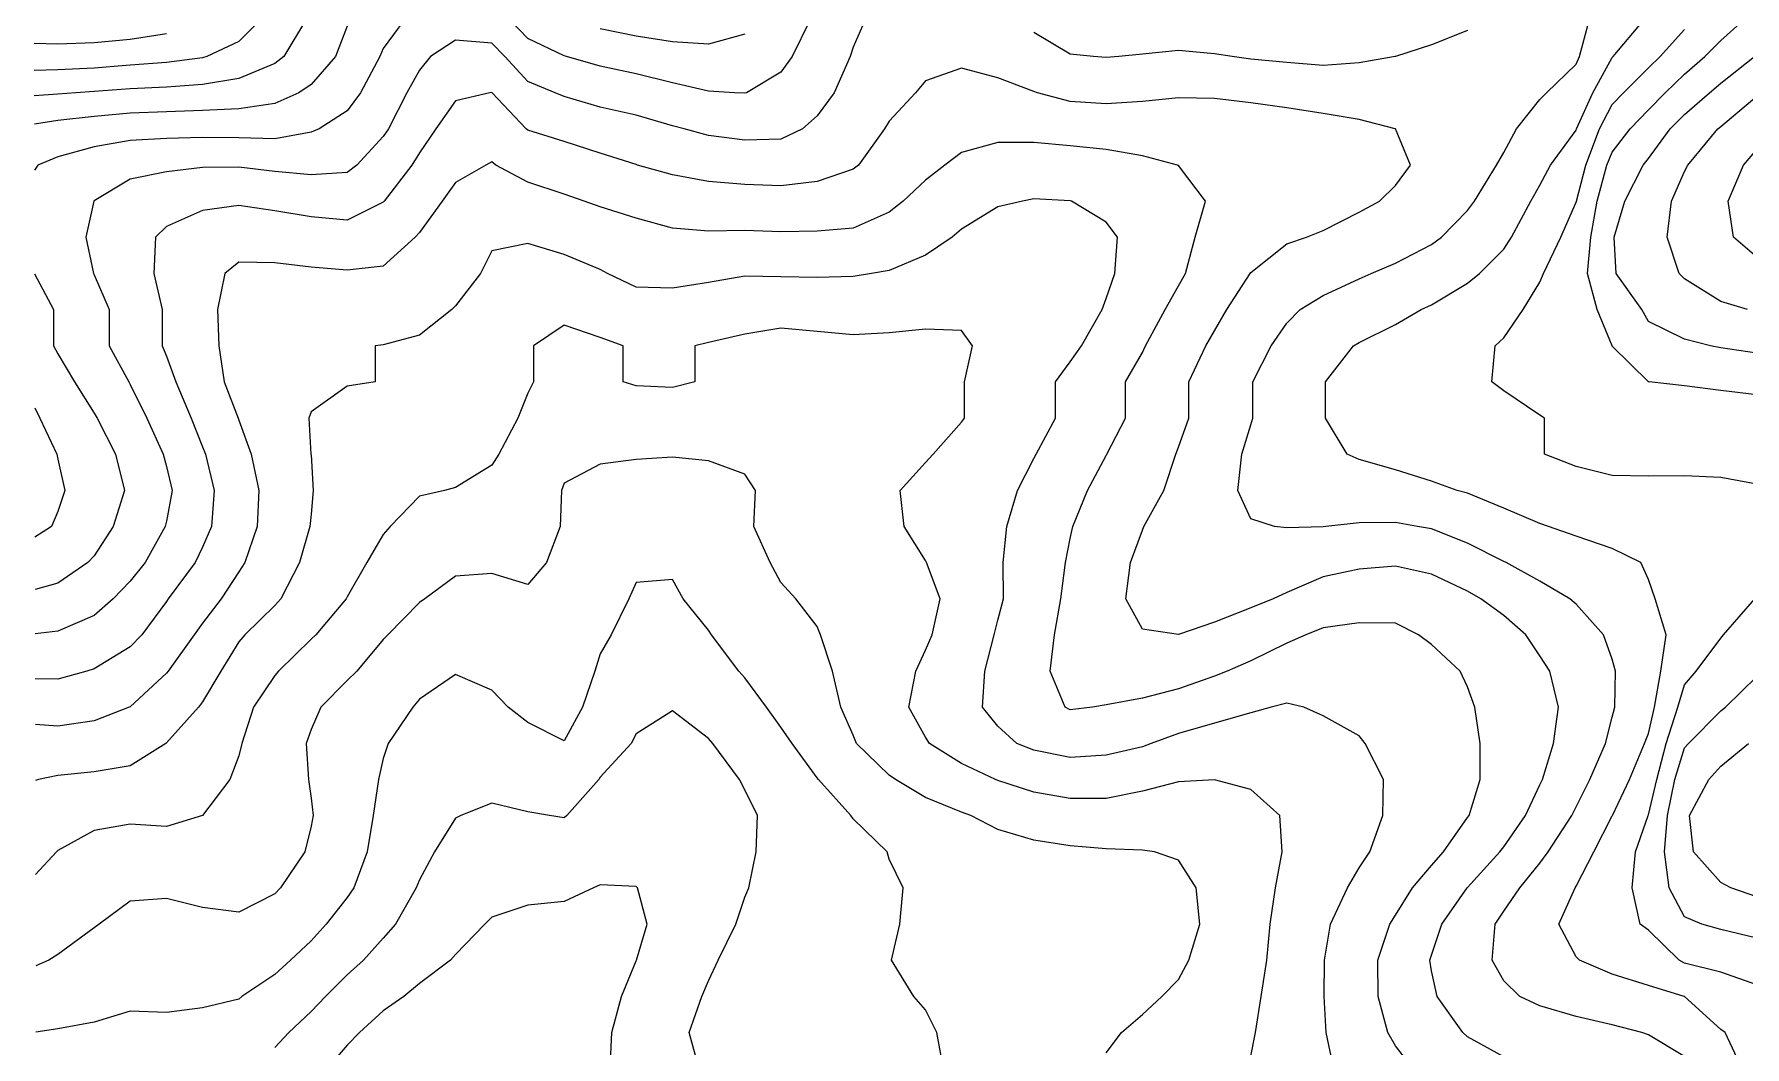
# Model space of a CAD drawing. Header units: inches. Extents: x 450896 to 463247, y 7386701 to 7399440.
# Drawn here: x 450909 to 452295, y 7390268 to 7391089 of the extents above; entities that cross this region are included whole.
import ezdxf

# ---------------------------------------------------------------- set-up
doc = ezdxf.new("R2010")
doc.units = ezdxf.units.IN
doc.header["$MEASUREMENT"] = 0

msp = doc.modelspace()

# ---------------------------------------------------------------- linework, layer by layer
for points, elevation in [([(451092.1, 7391099.8), (451074.9, 7391082.8), (451049.1, 7391070.6), (451045.6, 7391069.6), (451016.3, 7391065.7), (450987, 7391063.7), (450957.7, 7391061.2), (450928.4, 7391059.7), (450909.2, 7391059.2)], 540), ([(451129.1, 7391099.8), (451111.5, 7391070.6), (451104.2, 7391065), (451074.9, 7391052.7), (451045.6, 7391047.8), (451016.3, 7391045.8), (450987, 7391044.4), (450957.7, 7391042.3), (450942.9, 7391041.3), (450928.4, 7391040.2), (450909.2, 7391038.8)], 520), ([(451016.3, 7391088.9), (450987, 7391084.5), (450957.7, 7391081.8), (450928.4, 7391080.7), (450909.2, 7391081.1)], 560), ([(451208.6, 7391099.8), (451192, 7391077), (451189.1, 7391070.6), (451173.6, 7391041.3), (451162.7, 7391026.6), (451140.1, 7391012), (451133.5, 7391009.2), (451104.2, 7391003.9), (451074.9, 7391004.8), (451045.6, 7391005.1), (451016.3, 7391004.3), (450987, 7391002.5), (450957.7, 7390997.5), (450928.4, 7390989.3), (450912.2, 7390982.7), (450909.3, 7390978.6)], 480), ([(451162.7, 7391095.2), (451153.4, 7391070.6), (451133.5, 7391047.9), (451123.6, 7391041.3), (451104.2, 7391032.6), (451074.9, 7391028.2), (451045.6, 7391026.8), (451016.3, 7391025.9), (450987, 7391024.7), (450957.7, 7391022.1), (450928.4, 7391018.8), (450909.3, 7391015.8)], 500), ([(451582.2, 7391099.8), (451572.8, 7391078.3), (451570.3, 7391070.6), (451557.2, 7391041.3), (451543.5, 7391022.5), (451531.8, 7391012), (451514.2, 7391003.6), (451484.9, 7391002.8), (451455.6, 7391006.6), (451435.7, 7391012), (451426.3, 7391014.4), (451397, 7391023.1), (451367.7, 7391029.5), (451338.5, 7391038.3), (451331.2, 7391041.3), (451309.2, 7391050.3), (451290.4, 7391070.6), (451279.9, 7391081.4), (451250.6, 7391083.9), (451230.3, 7391070.6), (451221.3, 7391059.6), (451211, 7391041.3), (451196.3, 7391012), (451192, 7391005.7), (451170.7, 7390982.7), (451162.7, 7390976.6), (451133.5, 7390974.8), (451104.2, 7390977.4), (451074.9, 7390980.9), (451045.6, 7390980.6), (451016.3, 7390977.2), (450987, 7390971.1), (450957.7, 7390953.7), (450957.4, 7390953.4), (450950.9, 7390924.1), (450957.2, 7390894.8), (450957.7, 7390893.6), (450969.8, 7390865.6), (450969.8, 7390836.3), (450985.8, 7390807), (450987, 7390804.8), (451000.4, 7390777.7), (451013.7, 7390748.4), (451016.3, 7390738.3), (451020.9, 7390719.1), (451016.3, 7390694.2), (451015.3, 7390689.8), (450999.1, 7390660.5), (450987, 7390645.4), (450973.2, 7390631.3), (450957.7, 7390617.8), (450928.4, 7390605), (450909.9, 7390602.9)], 460), ([(451537.5, 7391099.8), (451523.2, 7391070.6), (451514.2, 7391058), (451486.2, 7391041.3), (451484.9, 7391040.8), (451476.5, 7391041.3), (451455.6, 7391042.4), (451426.3, 7391049.2), (451397, 7391056.5), (451367.7, 7391062.7), (451340.4, 7391070.6), (451338.5, 7391071.1), (451309.2, 7391085.2), (451295, 7391099.8)], 480), ([(451484.9, 7391088.8), (451455.6, 7391080.5), (451426.3, 7391082.5), (451397, 7391087.2), (451367.7, 7391093.1)], 500), ([(452070.6, 7391091.8), (452041.4, 7391080.2), (452012.1, 7391070.6), (452012, 7391070.6), (451982.8, 7391065.6), (451953.5, 7391063.3), (451924.2, 7391065.7), (451894.9, 7391068.5), (451879.7, 7391070.6), (451865.6, 7391072.8), (451836.3, 7391075.6), (451807.1, 7391072.4), (451788.1, 7391070.6), (451777.8, 7391069.7), (451767.5, 7391070.6), (451748.5, 7391072.6), (451719.2, 7391090.1)], 460), ([(452246.4, 7390260.3), (452217.1, 7390277.9), (452211.6, 7390279.8), (452187.8, 7390286), (452158.5, 7390292.8), (452129.2, 7390301.5), (452112.9, 7390309.1), (452099.9, 7390321.6), (452090.5, 7390338.4), (452092.8, 7390367.7), (452099.9, 7390378), (452113, 7390397), (452129.2, 7390417.1), (452135.8, 7390426.2), (452154.9, 7390455.5), (452158.5, 7390462.7), (452169.5, 7390484.8), (452182.2, 7390514.1), (452187.8, 7390535.4), (452189.8, 7390543.4), (452190.3, 7390572.7), (452187.8, 7390582.2), (452180.8, 7390602), (452158.5, 7390627), (452153.5, 7390631.3), (452129.2, 7390645.6), (452101.8, 7390660.5), (452099.9, 7390661.4), (452070.6, 7390676.2), (452041.4, 7390687.8), (452030, 7390689.8), (452012.1, 7390693.1), (451982.8, 7390692.8), (451955.6, 7390689.8), (451953.5, 7390689.6), (451924.2, 7390688.7), (451914, 7390689.8), (451894.9, 7390696.1), (451884.5, 7390719.1), (451887.5, 7390748.4), (451894.9, 7390772.3), (451896.5, 7390777.7), (451896.5, 7390807), (451911.3, 7390836.3), (451924.2, 7390854.5), (451935, 7390865.6), (451953.5, 7390877.1), (451982.8, 7390890.6), (451992.5, 7390894.8), (452012.1, 7390903.2), (452041.4, 7390918.3), (452049.5, 7390924.1), (452070.6, 7390945.9), (452076.2, 7390953.4), (452094, 7390982.7), (452099.9, 7390992.9), (452110.3, 7391012), (452129.2, 7391035.9), (452134.5, 7391041.3), (452158.5, 7391064.3), (452161.2, 7391070.6), (452169.1, 7391099.8)], 460), ([(452293.1, 7390250.5), (452279.2, 7390279.8), (452275.7, 7390282.2), (452246.4, 7390309), (452246.1, 7390309.1), (452217.1, 7390317.8), (452187.8, 7390327.1), (452161.1, 7390338.4), (452158.5, 7390341.2), (452144.5, 7390367.7), (452157.6, 7390397), (452158.5, 7390398.3), (452172.9, 7390426.2), (452187.8, 7390455.4), (452187.9, 7390455.5), (452201.7, 7390484.8), (452214, 7390514.1), (452217.1, 7390522.2), (452222, 7390543.4), (452227.2, 7390572.7), (452231.5, 7390602), (452222.6, 7390631.3), (452217.1, 7390646.9), (452210.8, 7390660.5), (452187.8, 7390672), (452158.5, 7390682), (452136, 7390689.8), (452129.2, 7390692.2), (452099.9, 7390704.6), (452070.6, 7390716.9), (452062.2, 7390719.1), (452041.4, 7390726.6), (452012.1, 7390735.6), (451982.8, 7390744.1), (451972.9, 7390748.4), (451955.3, 7390777.7), (451955.3, 7390807), (451978, 7390836.3), (451982.8, 7390838.8), (452012.1, 7390853.4), (452033, 7390865.6), (452041.4, 7390869.5), (452070.6, 7390887), (452080.1, 7390894.8), (452099.9, 7390914.4), (452106.2, 7390924.1), (452121.9, 7390953.4), (452129.2, 7390966.4), (452137.7, 7390982.7), (452158.5, 7391011), (452158.9, 7391012), (452172.1, 7391041.3), (452187.8, 7391069.8), (452188.6, 7391070.6), (452213.2, 7391099.8)], 480), ([(452304.9, 7390724), (452275.7, 7390729.5), (452246.4, 7390730.8), (452217.1, 7390730.5), (452187.8, 7390731), (452158.5, 7390738.5), (452132.9, 7390748.4), (452132.9, 7390777.7), (452129.2, 7390779.9), (452099.9, 7390799.7), (452090.3, 7390807), (452092.9, 7390836.3), (452099.9, 7390842.7), (452115.5, 7390865.6), (452129.2, 7390887.9), (452132.1, 7390894.8), (452146, 7390924.1), (452158.5, 7390952.6), (452158.7, 7390953.4), (452166.3, 7390982.7), (452177.5, 7391012), (452187.8, 7391031.7), (452196.9, 7391041.3), (452217.1, 7391061.5), (452226.5, 7391070.6), (452246.4, 7391092.5)], 500), ([(452304.9, 7390796.4), (452275.7, 7390799.9), (452246.4, 7390803.7), (452217.8, 7390807), (452217.1, 7390807.1), (452187.8, 7390836), (452187.6, 7390836.3), (452175.5, 7390865.6), (452167.6, 7390894.8), (452170.5, 7390924.1), (452175.6, 7390953.4), (452183.5, 7390982.7), (452187.8, 7390993.2), (452202.2, 7391012), (452217.1, 7391027.5), (452230.7, 7391041.3), (452246.4, 7391056.3), (452262.8, 7391070.6), (452275.7, 7391083.6), (452293.8, 7391099.8)], 520), ([(452099.9, 7390260.1), (452070.6, 7390276.4), (452066.6, 7390279.8), (452045.9, 7390309.1), (452041.4, 7390329.7), (452039.9, 7390338.4), (452041.4, 7390342.6), (452049.7, 7390367.7), (452070.3, 7390397), (452070.6, 7390397.3), (452096.6, 7390426.2), (452099.9, 7390430.3), (452117.5, 7390455.5), (452129.2, 7390480.5), (452131.3, 7390484.8), (452140.1, 7390514.1), (452144.2, 7390543.4), (452137.2, 7390572.7), (452129.2, 7390584.9), (452117.8, 7390602), (452099.9, 7390617.7), (452081.4, 7390631.3), (452070.6, 7390637.4), (452041.4, 7390651.1), (452012.1, 7390657.6), (451982.8, 7390655.3), (451953.5, 7390649), (451924.2, 7390636.4), (451913.1, 7390631.3), (451894.9, 7390623.9), (451865.6, 7390612.4), (451836.3, 7390602.3), (451807.1, 7390606.5), (451793.6, 7390631.3), (451797.3, 7390660.5), (451807.1, 7390686.8), (451808.3, 7390689.8), (451824.5, 7390719.1), (451834.2, 7390748.4), (451836.3, 7390754.2), (451844.8, 7390777.7), (451844.8, 7390807), (451858.4, 7390836.3), (451865.6, 7390848.4), (451875.4, 7390865.6), (451894.4, 7390894.8), (451894.9, 7390895.6), (451924.2, 7390918.8), (451940.1, 7390924.1), (451953.5, 7390929.7), (451982.8, 7390944.5), (451999.3, 7390953.4), (452012.1, 7390966.1), (452024.3, 7390982.7), (452012.1, 7391011.9), (452012, 7391012), (451982.8, 7391019.6), (451953.5, 7391024.3), (451924.2, 7391029), (451894.9, 7391033), (451865.6, 7391036.6), (451836.3, 7391037.1), (451807.1, 7391034.1), (451777.8, 7391032.2), (451748.5, 7391034.1), (451722, 7391041.3), (451719.2, 7391042.2), (451689.9, 7391053.4), (451660.6, 7391061.2), (451631.3, 7391050.8), (451623.1, 7391041.3), (451602, 7391018.2), (451598.1, 7391012), (451577.1, 7390982.7), (451572.8, 7390979.3), (451543.5, 7390969.2), (451514.2, 7390965.9), (451484.9, 7390966.9), (451455.6, 7390969.3), (451426.3, 7390974.8), (451397.9, 7390982.7), (451397, 7390983), (451367.7, 7390992.2), (451338.5, 7391001.7), (451309.2, 7391011), (451307.9, 7391012), (451280.1, 7391041.3), (451279.9, 7391041.5), (451278.3, 7391041.3), (451250.6, 7391034.6), (451234.7, 7391012), (451221.3, 7390992.5), (451215.2, 7390982.7), (451192.7, 7390953.4), (451192, 7390952.7), (451162.7, 7390938), (451133.5, 7390940.6), (451104.2, 7390945.7), (451074.9, 7390949.8), (451045.6, 7390945.9), (451016.3, 7390933), (451007.5, 7390924.1), (451006.1, 7390894.8), (451012.8, 7390865.6), (451012.8, 7390836.3), (451016.3, 7390827.7), (451023.9, 7390807), (451036.3, 7390777.7), (451045.6, 7390754.3), (451047.9, 7390748.4), (451055.1, 7390719.1), (451052.9, 7390689.8), (451045.6, 7390673.1), (451039.6, 7390660.5), (451017.8, 7390631.3), (451016.3, 7390629), (450996.4, 7390602), (450987, 7390592.4), (450957.7, 7390574.5), (450951.7, 7390572.7), (450928.4, 7390566.2), (450910, 7390566.5)], 440), ([(452304.9, 7390830.2), (452275.7, 7390834.6), (452267.5, 7390836.3), (452246.4, 7390841.6), (452217.1, 7390855.9), (452211.7, 7390865.6), (452190.8, 7390894.8), (452189.2, 7390924.1), (452198, 7390953.4), (452212.9, 7390982.7), (452217.1, 7390988.1), (452234.8, 7391012), (452246.4, 7391023.7), (452266.6, 7391041.3), (452275.7, 7391049.1), (452302.9, 7391070.6)], 540), ([(452297.3, 7390865.6), (452275.7, 7390872.2), (452246.4, 7390890.4), (452242.1, 7390894.8), (452232.2, 7390924.1), (452235.8, 7390953.4), (452246.4, 7390977.4), (452248.9, 7390982.7), (452273.3, 7391012), (452275.7, 7391014), (452304.9, 7391038.4)], 560), ([(452026.4, 7390250.5), (452012.1, 7390268.9), (452006, 7390279.8), (451998, 7390309.1), (451997.9, 7390338.4), (452007.6, 7390367.7), (452012.1, 7390374.8), (452026, 7390397), (452041.4, 7390415), (452051, 7390426.2), (452070.6, 7390454), (452071.9, 7390455.5), (452080.7, 7390484.8), (452080.8, 7390514.1), (452076.3, 7390543.4), (452070.6, 7390559.8), (452064.4, 7390572.7), (452041.4, 7390594.3), (452030.7, 7390602), (452012.1, 7390611.4), (451982.8, 7390611.8), (451953.5, 7390607.6), (451939.5, 7390602), (451924.2, 7390595.3), (451894.9, 7390580.9), (451875.7, 7390572.7), (451865.6, 7390568.6), (451836.3, 7390558.3), (451807.1, 7390550.8), (451777.8, 7390545.2), (451766.7, 7390543.4), (451748.5, 7390541.3), (451744.5, 7390543.4), (451732.4, 7390572.7), (451735.8, 7390602), (451741.1, 7390631.3), (451744.8, 7390660.5), (451748.5, 7390680.2), (451750.8, 7390689.8), (451762.6, 7390719.1), (451777.8, 7390747.3), (451778.3, 7390748.4), (451793.3, 7390777.7), (451793.3, 7390807), (451807.1, 7390830.8), (451809.7, 7390836.3), (451825.6, 7390865.6), (451836.3, 7390884.7), (451841.9, 7390894.8), (451849.9, 7390924.1), (451858.3, 7390953.4), (451836.3, 7390982.2), (451835.6, 7390982.7), (451807.1, 7390990.1), (451777.8, 7390995.2), (451748.5, 7390998.1), (451719.2, 7391001), (451689.9, 7391000.8), (451660.6, 7390992.8), (451647.1, 7390982.7), (451631.3, 7390970.3), (451613.3, 7390953.4), (451602, 7390944.6), (451572.8, 7390931.6), (451543.5, 7390929.1), (451514.2, 7390928.6), (451484.9, 7390929.5), (451455.6, 7390929.1), (451426.3, 7390931.6), (451397, 7390939.5), (451367.7, 7390948.8), (451354.8, 7390953.4), (451338.5, 7390959), (451309.2, 7390968.8), (451283.3, 7390982.7), (451279.9, 7390985.2), (451275.2, 7390982.7), (451250.6, 7390968.6), (451239.8, 7390953.4), (451221.3, 7390928.1), (451217.8, 7390924.1), (451192, 7390900.6), (451162.7, 7390897.6), (451133.5, 7390900), (451104.2, 7390903.5), (451074.9, 7390904.1), (451063.6, 7390894.8), (451057.7, 7390865.6), (451058.7, 7390836.3), (451063.1, 7390807), (451074.3, 7390777.7), (451074.9, 7390775.9), (451084.9, 7390748.4), (451091.2, 7390719.1), (451089.7, 7390689.8), (451079.8, 7390660.5), (451074.9, 7390653), (451060.6, 7390631.3), (451045.6, 7390611.6), (451038.9, 7390602), (451017.7, 7390572.7), (451016.3, 7390570.9), (450987, 7390543.8), (450986.2, 7390543.4), (450957.7, 7390532.4), (450928.4, 7390527.9), (450910.1, 7390529.4)], 420), ([(452304.9, 7390907.9), (452286, 7390924.1), (452281.6, 7390953.4), (452294, 7390982.7), (452304.9, 7390995.3)], 580), ([(451962.2, 7390250.5), (451955.9, 7390279.8), (451954.3, 7390309.1), (451954.7, 7390338.4), (451959.4, 7390367.7), (451973.2, 7390397), (451982.8, 7390413.1), (451991.3, 7390426.2), (452001.8, 7390455.5), (452002.5, 7390484.8), (451987.6, 7390514.1), (451982.8, 7390520.2), (451953.5, 7390536.4), (451937.9, 7390543.4), (451924.2, 7390546.7), (451911.5, 7390543.4), (451894.9, 7390538.9), (451865.6, 7390530.4), (451836.3, 7390522.2), (451814.2, 7390514.1), (451807.1, 7390511.4), (451777.8, 7390504.5), (451748.5, 7390502.6), (451719.2, 7390508.7), (451705.4, 7390514.1), (451689.9, 7390527.9), (451677.6, 7390543.4), (451679.3, 7390572.7), (451686.9, 7390602), (451689.9, 7390614), (451694.4, 7390631.3), (451694.2, 7390660.5), (451697.3, 7390689.8), (451705.8, 7390719.1), (451719.2, 7390744.8), (451721, 7390748.4), (451736.6, 7390777.7), (451736.6, 7390807), (451748.5, 7390823.1), (451757.8, 7390836.3), (451774.6, 7390865.6), (451777.8, 7390874.4), (451784.8, 7390894.8), (451786.9, 7390924.1), (451777.8, 7390936.4), (451749.7, 7390953.4), (451748.5, 7390953.8), (451719.2, 7390955.2), (451709.8, 7390953.4), (451689.9, 7390948.9), (451660.6, 7390930.6), (451652.8, 7390924.1), (451631.3, 7390909.7), (451602, 7390897.2), (451587.5, 7390894.8), (451572.8, 7390892.3), (451543.5, 7390891.5), (451514.2, 7390892.1), (451484.9, 7390892.5), (451455.6, 7390887.4), (451426.3, 7390883), (451397, 7390883.6), (451373.7, 7390894.8), (451367.7, 7390898.1), (451338.5, 7390910.1), (451309.2, 7390919.2), (451279.9, 7390913.2), (451270.7, 7390894.8), (451250.6, 7390868.7), (451247.6, 7390865.6), (451221.3, 7390844.9), (451192, 7390837), (451185.5, 7390836.3), (451185.5, 7390807), (451162.7, 7390803.6), (451133.5, 7390782.8), (451131.8, 7390777.7), (451133.4, 7390748.4), (451133.5, 7390747.8), (451135.3, 7390719.1), (451133.5, 7390699.8), (451132.6, 7390689.8), (451124.2, 7390660.5), (451108.9, 7390631.3), (451104.2, 7390625.9), (451079.7, 7390602), (451074.9, 7390596.4), (451060.3, 7390572.7), (451045.6, 7390547.7), (451042.4, 7390543.4), (451016.3, 7390514.5), (451015.8, 7390514.1), (450987, 7390496), (450957.7, 7390491), (450928.4, 7390488.1), (450912.7, 7390484.8), (450910.1, 7390483.9)], 400), ([(450909.5, 7390894.6), (450924.9, 7390865.6), (450924.9, 7390836.3), (450928.4, 7390829.8), (450941.7, 7390807), (450957.7, 7390781.6), (450960.1, 7390777.7), (450975, 7390748.4), (450982.3, 7390719.1), (450973.2, 7390689.8), (450957.7, 7390666), (450952.7, 7390660.5), (450928.4, 7390643.9), (450909.9, 7390638.8)], 480), ([(451894.9, 7390260.6), (451898.8, 7390279.8), (451903.4, 7390309.1), (451908, 7390338.4), (451910.5, 7390367.7), (451914.9, 7390397), (451920.3, 7390426.2), (451918.4, 7390455.5), (451894.9, 7390476.6), (451865.6, 7390484.5), (451836.3, 7390482.8), (451807.1, 7390475.3), (451777.8, 7390469.3), (451748.5, 7390469.4), (451719.2, 7390474.6), (451689.9, 7390484.1), (451688.1, 7390484.8), (451660.6, 7390497.9), (451634.5, 7390514.1), (451631.3, 7390519.2), (451617.7, 7390543.4), (451623.5, 7390572.7), (451631.3, 7390589.7), (451636.8, 7390602), (451643.3, 7390631.3), (451632.1, 7390660.5), (451631.3, 7390662.3), (451614.1, 7390689.8), (451610.8, 7390719.1), (451631.3, 7390741.6), (451637.5, 7390748.4), (451660.6, 7390774.4), (451662.8, 7390777.7), (451662.8, 7390807), (451669.4, 7390836.3), (451660.6, 7390848.5), (451631.3, 7390849.8), (451602, 7390846.7), (451572.8, 7390845), (451543.5, 7390847.9), (451514.2, 7390850.6), (451484.9, 7390845.6), (451455.6, 7390838.8), (451444.3, 7390836.3), (451444.3, 7390807), (451426.3, 7390802.4), (451397, 7390803.7), (451386.4, 7390807), (451386.4, 7390836.3), (451367.7, 7390843), (451338.5, 7390852.9), (451313.8, 7390836.3), (451313.8, 7390807), (451309.2, 7390797.9), (451301, 7390777.7), (451285.7, 7390748.4), (451279.9, 7390739.6), (451250.6, 7390721.4), (451241.6, 7390719.1), (451221.3, 7390714.3), (451197.5, 7390689.8), (451192, 7390683.2), (451178.7, 7390660.5), (451162.7, 7390632.7), (451161.9, 7390631.3), (451137.4, 7390602), (451133.5, 7390598.4), (451107.2, 7390572.7), (451104.2, 7390569.2), (451086.9, 7390543.4), (451077.3, 7390514.1), (451074.9, 7390504.1), (451067.7, 7390484.8), (451045.6, 7390455.6), (451045.4, 7390455.5), (451016.3, 7390446.7), (450987, 7390448.5), (450957.7, 7390443.5), (450928.4, 7390427.3), (450927.3, 7390426.2), (450910.2, 7390407.9)], 380), ([(450909.6, 7390786), (450913.6, 7390777.7), (450927.5, 7390748.4), (450928.4, 7390744.3), (450934, 7390719.1), (450928.4, 7390702), (450923.2, 7390689.8), (450909.8, 7390681.2)], 500), ([(451777.8, 7390263.4), (451790, 7390279.8), (451807.1, 7390294.5), (451822.9, 7390309.1), (451836.3, 7390322.7), (451844.7, 7390338.4), (451853.7, 7390367.7), (451850.7, 7390397), (451836.3, 7390419.4), (451816.9, 7390426.2), (451807.1, 7390427.6), (451777.8, 7390428.5), (451748.5, 7390431.1), (451719.2, 7390435.7), (451689.9, 7390444.3), (451668.1, 7390455.5), (451660.6, 7390458.3), (451631.3, 7390470.2), (451607, 7390484.8), (451602, 7390488.4), (451575.4, 7390514.1), (451572.8, 7390520.7), (451562.8, 7390543.4), (451555.9, 7390572.7), (451546.3, 7390602), (451543.5, 7390608.7), (451526.3, 7390631.3), (451514.2, 7390644.5), (451505.6, 7390660.5), (451492.3, 7390689.8), (451493.5, 7390719.1), (451484.9, 7390732.2), (451455.6, 7390743.1), (451426.3, 7390745.9), (451397, 7390744.1), (451367.7, 7390740.4), (451338.5, 7390724.8), (451336.4, 7390719.1), (451335.3, 7390689.8), (451324.2, 7390660.5), (451309.2, 7390642.8), (451279.9, 7390651.7), (451250.6, 7390649.6), (451225.7, 7390631.3), (451221.3, 7390628.2), (451195.6, 7390602), (451192, 7390598.2), (451170.5, 7390572.7), (451162.7, 7390564.9), (451141.4, 7390543.4), (451133.5, 7390525.4), (451129.4, 7390514.1), (451131.5, 7390484.8), (451133.5, 7390469.7), (451135.1, 7390455.5), (451133.5, 7390447), (451128.4, 7390426.2), (451108.6, 7390397), (451104.2, 7390392.1), (451074.9, 7390377.3), (451045.6, 7390381.1), (451016.3, 7390388.3), (450987, 7390386.3), (450961.7, 7390367.7), (450957.7, 7390364.7), (450928.4, 7390343.1), (450921.1, 7390338.4), (450910.4, 7390333.8)], 360), ([(451646, 7390250.5), (451640.6, 7390279.8), (451631.3, 7390298.2), (451621.8, 7390309.1), (451603.8, 7390338.4), (451610.4, 7390367.7), (451613.3, 7390397), (451602, 7390420.3), (451600.3, 7390426.2), (451572.8, 7390452.9), (451570.8, 7390455.5), (451544.5, 7390484.8), (451543.5, 7390486.2), (451523.2, 7390514.1), (451514.2, 7390527.1), (451502.4, 7390543.4), (451484.9, 7390567.2), (451480.2, 7390572.7), (451458, 7390602), (451455.6, 7390605.8), (451435, 7390631.3), (451426.3, 7390646.9), (451397, 7390644.5), (451390.9, 7390631.3), (451376.6, 7390602), (451367.7, 7390586.5), (451363.4, 7390572.7), (451353.3, 7390543.4), (451338.5, 7390516.1), (451309.2, 7390531), (451293.3, 7390543.4), (451279.9, 7390557.3), (451250.6, 7390570), (451221.3, 7390549.8), (451216, 7390543.4), (451196, 7390514.1), (451192, 7390501.7), (451188.1, 7390484.8), (451183.8, 7390455.5), (451178.9, 7390426.2), (451168.1, 7390397), (451162.7, 7390389.3), (451145.6, 7390367.7), (451133.5, 7390354.1), (451116.9, 7390338.4), (451104.2, 7390326.7), (451077.5, 7390309.1), (451074.9, 7390306.8), (451045.6, 7390299.8), (451016.3, 7390296), (450987, 7390297.1), (450957.7, 7390288.3), (450928.4, 7390282.8), (450910.5, 7390280.1)], 340), ([(452304.9, 7390318.3), (452275.7, 7390328.8), (452246.4, 7390336.1), (452242, 7390338.4), (452217.1, 7390362.7), (452210.4, 7390367.7), (452204, 7390397), (452206.7, 7390426.2), (452216.8, 7390455.5), (452217.1, 7390456.1), (452223.8, 7390484.8), (452231.5, 7390514.1), (452240.8, 7390543.4), (452246.4, 7390561.5), (452255.7, 7390572.7), (452275.7, 7390599.4), (452278, 7390602), (452303.3, 7390631.3)], 500), ([(452304.9, 7390356.3), (452275.7, 7390363.2), (452260.3, 7390367.7), (452246.4, 7390373.4), (452233.9, 7390397), (452230.2, 7390426.2), (452232.4, 7390455.5), (452238.6, 7390484.8), (452246.4, 7390510.5), (452249.6, 7390514.1), (452275.7, 7390540.4), (452279.6, 7390543.4), (452304.9, 7390568.2)], 520), ([(451447.9, 7390250.5), (451439.9, 7390279.8), (451450, 7390309.1), (451455.6, 7390321.8), (451463.3, 7390338.4), (451477.6, 7390367.7), (451484.9, 7390389.4), (451488.2, 7390397), (451494.1, 7390426.2), (451495.1, 7390455.5), (451484.9, 7390476.3), (451480.6, 7390484.8), (451459.1, 7390514.1), (451455.6, 7390517.9), (451426.3, 7390540.5), (451397, 7390521.9), (451392.9, 7390514.1), (451367.7, 7390486.6), (451366.6, 7390484.8), (451340.6, 7390455.5), (451338.5, 7390453.8), (451326.8, 7390455.5), (451309.2, 7390458.5), (451279.9, 7390465.5), (451254.7, 7390455.5), (451250.6, 7390453.4), (451233.5, 7390426.2), (451221.3, 7390403.6), (451218.6, 7390397), (451201.8, 7390367.7), (451192, 7390356.2), (451176, 7390338.4), (451162.7, 7390326.5), (451145.3, 7390309.1), (451133.5, 7390296.9), (451115.5, 7390279.8), (451104.2, 7390267.6)], 320), ([(452304.9, 7390389.8), (452283.8, 7390397), (452275.7, 7390401.3), (452253.6, 7390426.2), (452250.3, 7390455.5), (452266, 7390484.8), (452275.7, 7390495.5), (452298.1, 7390514.1)], 540), ([(451375.7, 7390250.5), (451377.1, 7390279.8), (451385.1, 7390309.1), (451397, 7390337.9), (451397.3, 7390338.4), (451405.8, 7390367.7), (451398.1, 7390397), (451397, 7390398.1), (451367.7, 7390399.5), (451362.4, 7390397), (451338.5, 7390386), (451309.2, 7390383), (451279.9, 7390373.3), (451274.3, 7390367.7), (451250.6, 7390343), (451246.5, 7390338.4), (451221.3, 7390319.6), (451208.6, 7390309.1), (451192, 7390297.4), (451172.6, 7390279.8), (451162.7, 7390269.5), (451146.2, 7390250.5)], 300)]:
    msp.add_lwpolyline(points, dxfattribs=dict(elevation=elevation))

doc.saveas('drawing.dxf')
